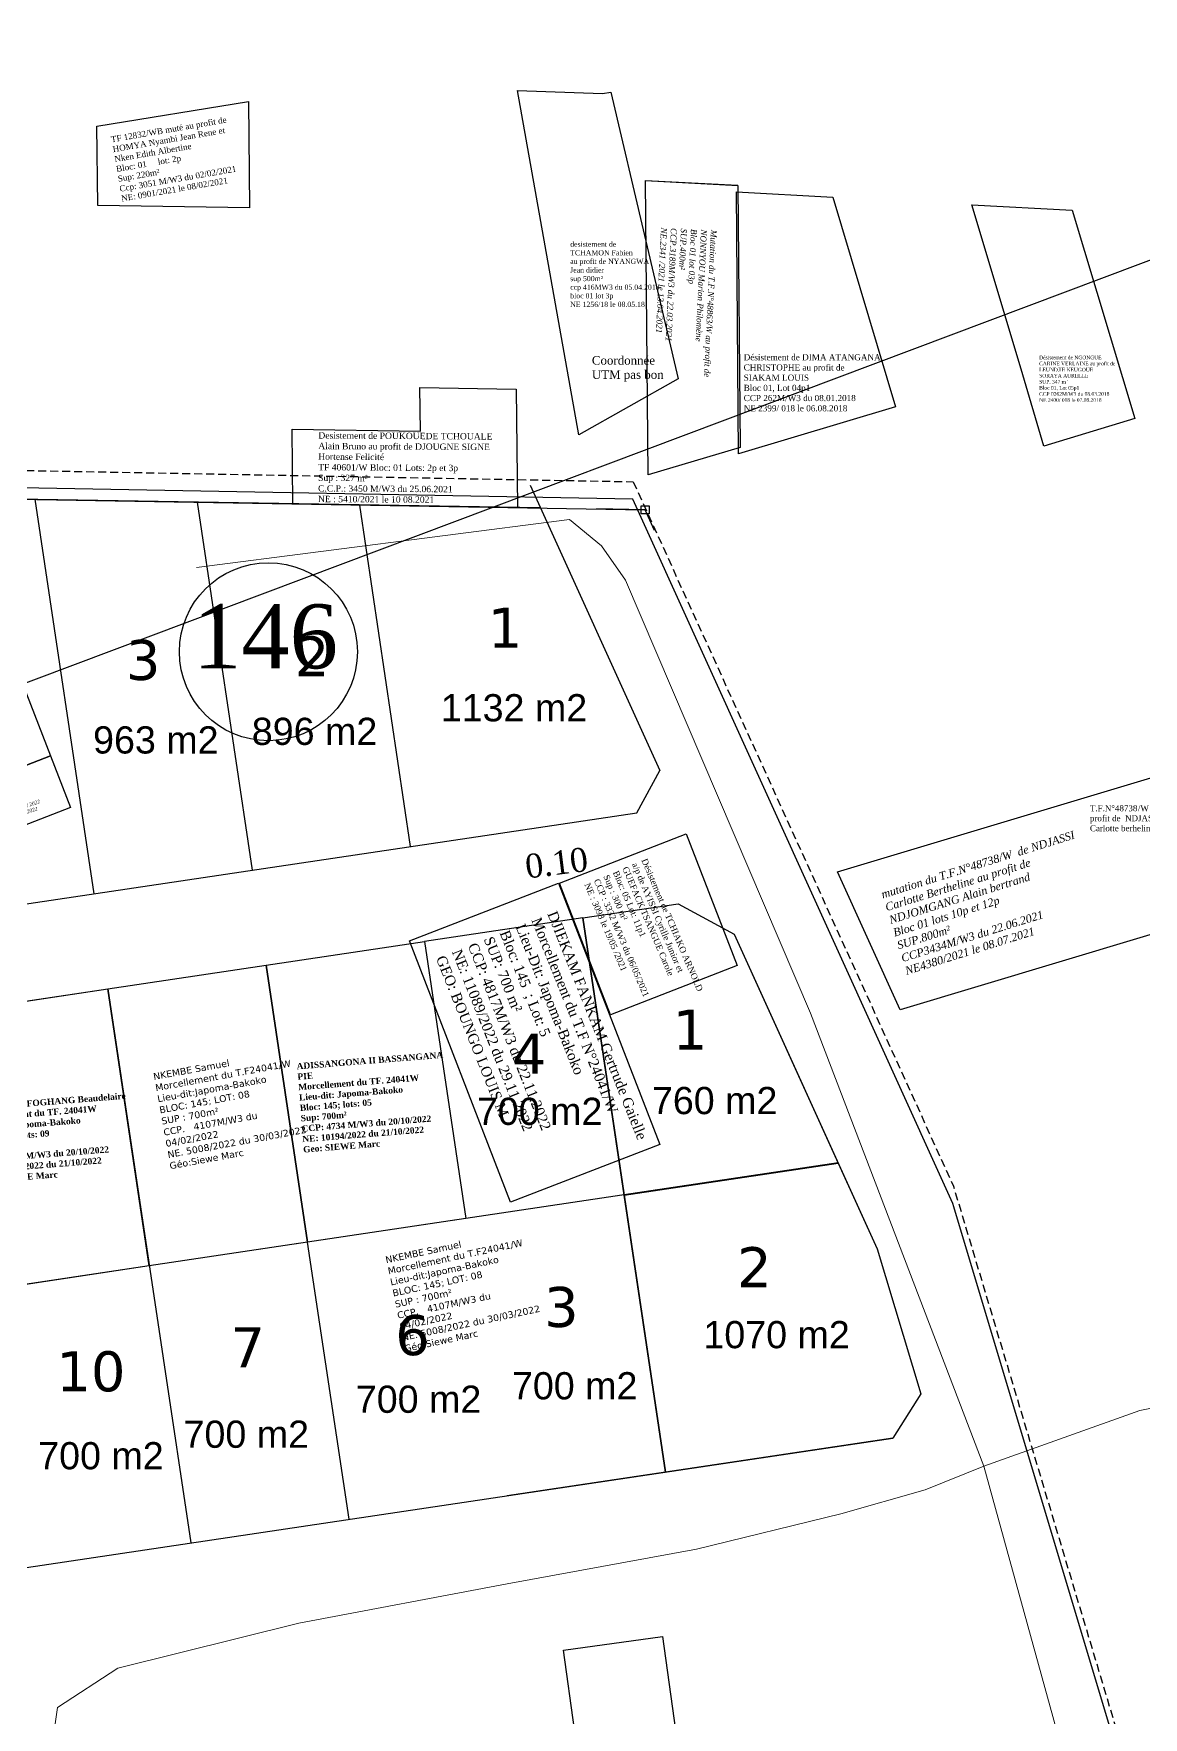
# Model space of a CAD drawing. Header units: millimetres. Extents: x 587399 to 927168, y 438565 to 1444955.
# Drawn here: x 590986.6 to 591125.3, y 444887.9 to 445098.2 of the extents above; entities that cross this region are included whole.
import ezdxf
from ezdxf.enums import TextEntityAlignment as Align

# ---------------------------------------------------------------- set-up
doc = ezdxf.new("R2010")
doc.units = ezdxf.units.MM
doc.header["$LTSCALE"] = 2
doc.linetypes.add('DISCONTINU', pattern=[0.75, 0.5, -0.25])
for name, color, linetype in [('Cotation Linéaire', 255, 'Continuous'), ('DOSENCOURS', 150, 'Continuous'), ('end maj 26 02 2021', 7, 'Continuous'), ('MAJ AOUT 2021', 7, 'Continuous'), ('MAJ AVRIL 2021', 7, 'Continuous'), ('MAJ JUILLET 2021', 7, 'Continuous'), ('MAJ_AVRIL_2021', 7, 'Continuous'), ('Parcelle MAJ', 6, 'Continuous'), ('TF 13164 TF 13163 ET TF 45114 ANNULES', 250, 'Continuous')]:
    doc.layers.add(name, color=color, linetype=linetype)
for name, color, linetype, lineweight in [('Dossiers rejetés', 1, 'Continuous', 30), ('MAJ APRES LE 13.01.2023', 222, 'Continuous', 30), ('Roads_others', 24, 'Continuous', 9)]:
    doc.layers.add(name, color=color, linetype=linetype, lineweight=lineweight)
doc.styles.add('Arial 1.0', font='arial.ttf', dxfattribs={"width": 0.99, "height": 0.5})
doc.styles.get("Standard").update_dxf_attribs({"font": 'arial.ttf'})
doc.styles.add('Times 1.0', font='times.ttf', dxfattribs={"width": 0.99, "height": 1})
doc.styles.add('Times 1.5', font='times.ttf', dxfattribs={"width": 0.99, "height": 0.75})
doc.styles.add('Times 3.0', font='times.ttf', dxfattribs={"width": 0.99, "height": 3})
doc.styles.add('Verdana 1.0', font='verdana.ttf', dxfattribs={"width": 0.99, "height": 1})

# ---------------------------------------------------------------- blocks, each defined once
blk = doc.blocks.new('A$C22950480')
at = {"layer": 'MAJ AVRIL 2021', "flags": 128}
blk.add_lwpolyline([(0, 0), (2.6, -17.45), (-14.21, -19.96), (-16.81, -2.51)], close=True, dxfattribs=at)
at = {"layer": 'MAJ AVRIL 2021', "insert": (-5.45, -1.82), "char_height": 0.7754, "attachment_point": 1, "rotation": 280.4362}
blk.add_mtext('\\A1;{\\fGeorgia|b0|i0|c0|p18;Désistement de TCHIAKO ARNOLD\\Pa/p de AYISSI Cyrille Junior et\\PGUEFACK TSANGUE Carole\\PBloc: 05 Lot: 11p1 \\PSup : 300 m²\\PCCP : 3332 M/W3 du 06/05/2021\\PNE : 3093 le 19/05 /2021}', dxfattribs=at)
blk = doc.blocks.new('gd06')
blk.add_line((0, 0), (0, 0))
blk.add_lwpolyline([(-0.5, -0.5), (-0.5, 0.5), (0.5, 0.5), (0.5, -0.5)], close=True)

msp = doc.modelspace()

# ---------------------------------------------------------------- linework, layer by layer
for p, q in [((591049.852, 445038.988), (590954.998, 445040.571)), ((591063.002, 445038.769), (591056.955, 445038.87)), ((591064.19, 445036.168), (591063.002, 445038.769)), ((590976.097, 444975.936), (590995.877, 444978.895)), ((590995.877, 444978.895), (591006.227, 444909.676)), ((591040.619, 444950.195), (591020.833, 444947.237)), ((591026.007, 444912.626), (591020.832, 444947.239)), ((591001.053, 444944.279), (590981.273, 444941.321))]:
    msp.add_line(p, q)
at = {"color": 5}
for p, q in [((590995.877, 444978.895), (591015.658, 444981.853)), ((591015.658, 444981.853), (591020.833, 444947.237)), ((591001.053, 444944.279), (590995.877, 444978.895)), ((591087.144, 444957.152), (591001.053, 444944.279))]:
    msp.add_line(p, q, dxfattribs=at)
at = {"color": 232, "lineweight": 30, "flags": 128}
msp.add_lwpolyline([(589619, 444839), (589665, 444789), (589701, 444534), (591315, 445141), (591436, 445058), (592078, 443543), (591745, 440674), (591661, 440379)], dxfattribs=at)
msp.add_lwpolyline([(589619, 444839), (589665, 444789), (589701, 444534), (591315, 445141), (591436, 445058), (592078, 443543), (591745, 440674), (591661, 440379)], dxfattribs=at)
msp.add_lwpolyline([(589619, 444839), (589665, 444789), (589701, 444534), (591315, 445141), (591436, 445058), (592078, 443543), (591745, 440674), (591661, 440379)], dxfattribs=at)
at = {"color": 7, "flags": 128}
for points in [[(590982.709, 445023.507), (590988.709, 445008.025), (590975.176, 445002.78), (590969.176, 445018.262)], [(590988.709, 445008.025), (590991.208, 445001.578), (590978.602, 444996.692), (590977.316, 444997.26), (590975.176, 445002.78)], [(590988.709, 445008.025), (590991.208, 445001.578), (590978.602, 444996.693), (590977.316, 444997.26), (590975.176, 445002.78)]]:
    msp.add_lwpolyline(points, close=True, dxfattribs=at)
at = {"flags": 128}
msp.add_lwpolyline([(591052.205, 444992.105), (591064.851, 444959.47), (591046.202, 444952.244), (591033.556, 444984.879)], close=True, dxfattribs=at)
for points in [[(591015.658, 444981.853), (591020.833, 444947.237), (591001.053, 444944.279), (590995.877, 444978.895)], [(591015.658, 444981.853), (591020.833, 444947.237), (591001.053, 444944.279), (590995.877, 444978.895)], [(591015.658, 444981.853), (591020.833, 444947.237)], [(591015.658, 444981.853), (591020.833, 444947.237)], [(590995.877, 444978.895), (591001.053, 444944.279)], [(590995.877, 444978.895), (591001.053, 444944.279)]]:
    msp.add_lwpolyline(points, dxfattribs=at)
at = {"color": 5, "flags": 128}
msp.add_lwpolyline([(591015.658, 444981.853), (591020.833, 444947.237), (591001.053, 444944.279), (590995.877, 444978.895)], close=True, dxfattribs=at)
at = {"layer": 'DOSENCOURS', "color": 3}
msp.add_line((590954.998, 445040.571), (591063.002, 445038.769), dxfattribs=at)
at = {"layer": 'Dossiers rejetés', "lineweight": 30, "flags": 128}
msp.add_lwpolyline([(591265.136, 445455.647), (591292.014, 445408.277), (591304.987, 445380.749), (591335.978, 445347.262), (591370.521, 445264.526), (591591.499, 445304.44), (591608.749, 445116.241), (591578.944, 444936.369), (591522.003, 444915.223), (591436.947, 444877.41), (591441.096, 444822.125), (591469.757, 444754.412), (591425.908, 444675.656), (591370.164, 444592.699), (591273.017, 444517.158), (591262.763, 444510.846), (591206.464, 444602.089), (591101.464, 444952.089), (591061.464, 445040.089), (590953.466, 445042.089), (590953.074, 445075.007), (590860.574, 445152.399), (590846.464, 445261.089), (591098.464, 445350.089)], close=True, dxfattribs=at)
at = {"layer": 'end maj 26 02 2021'}
for p, q in [((591048.655, 445041.827), (591064.855, 445006.188)), ((590986.751, 445040.077), (590994.105, 444990.775)), ((591007.029, 445039.701), (591013.886, 444993.725)), ((591027.306, 445039.326), (591033.667, 444996.676)), ((591061.978, 445000.898), (591064.855, 445006.188)), ((590839.733, 444967.75), (591061.978, 445000.898)), ((591067.143, 444989.536), (591074.157, 444985.722)), ((591055.219, 444987.757), (591065.545, 444918.523)), ((591074.157, 444985.722), (591092.016, 444946.433)), ((590946.065, 444900.703), (591093.951, 444922.76))]:
    msp.add_line(p, q, dxfattribs=at)
at = {"layer": 'end maj 26 02 2021', "linetype": 'ByBlock', "ltscale": 0.0014}
for p, q in [((591060.381, 444953.141), (591065.545, 444918.524)), ((591065.545, 444918.524), (591045.763, 444915.573))]:
    msp.add_line(p, q, dxfattribs=at)
at = {"layer": 'end maj 26 02 2021', "color": 150, "flags": 128}
for points in [[(591047.08, 445091.14), (591057.7, 445090.75), (591058.72, 445090.92), (591067.14, 445055.1), (591054.74, 445048.11)], [(591047.08, 445091.14), (591057.7, 445090.75), (591058.72, 445090.92), (591067.14, 445055.1), (591054.74, 445048.11)], [(591047.08, 445091.14), (591057.7, 445090.75), (591058.72, 445090.92), (591067.14, 445055.1), (591054.74, 445048.11)], [(591047.08, 445091.14), (591057.7, 445090.75), (591058.72, 445090.92), (591067.14, 445055.1), (591054.74, 445048.11)], [(591074.431, 445078.492), (591086.45, 445077.832), (591094.286, 445051.615), (591074.69, 445045.758)], [(591074.431, 445078.492), (591086.45, 445077.832), (591094.286, 445051.615), (591074.69, 445045.758)], [(591074.431, 445078.492), (591086.45, 445077.832), (591094.286, 445051.615), (591074.69, 445045.758)], [(591074.431, 445078.492), (591086.45, 445077.832), (591094.286, 445051.615), (591074.69, 445045.758)], [(591103.835, 445076.872), (591116.398, 445076.173), (591124.191, 445050.17), (591112.846, 445046.724), (591109.989, 445056.306)], [(591103.835, 445076.872), (591116.398, 445076.173), (591124.191, 445050.17), (591112.846, 445046.724), (591109.989, 445056.306)], [(591103.835, 445076.872), (591116.398, 445076.173), (591124.191, 445050.17), (591112.846, 445046.724), (591109.989, 445056.306)], [(591103.835, 445076.872), (591116.398, 445076.173), (591124.191, 445050.17), (591112.846, 445046.724), (591109.989, 445056.306)]]:
    msp.add_lwpolyline(points, close=True, dxfattribs=at)
at = {"layer": 'end maj 26 02 2021', "color": 3}
msp.add_lwpolyline([(591013.433, 445089.774), (591013.583, 445076.469), (590994.615, 445076.794), (590994.505, 445086.706)], close=True, dxfattribs=at)
msp.add_lwpolyline([(591013.433, 445089.774), (591013.583, 445076.469), (590994.615, 445076.794), (590994.505, 445086.706)], close=True, dxfattribs=at)
msp.add_lwpolyline([(591013.433, 445089.774), (591013.583, 445076.469), (590994.615, 445076.794), (590994.505, 445086.706)], close=True, dxfattribs=at)
msp.add_lwpolyline([(591013.433, 445089.774), (591013.583, 445076.469), (590994.615, 445076.794), (590994.505, 445086.706)], close=True, dxfattribs=at)
at = {"layer": 'end maj 26 02 2021', "linetype": 'ByBlock', "ltscale": 0.0014, "flags": 128}
msp.add_lwpolyline([(591067.143, 444989.536), (591074.157, 444985.722), (591087.152, 444957.134), (591060.381, 444953.141), (591055.218, 444987.758)], close=True, dxfattribs=at)
at = {"layer": 'end maj 26 02 2021', "linetype": 'ByBlock', "ltscale": 0.0014}
msp.add_lwpolyline([(591087.152, 444957.134), (591092.015, 444946.434), (591097.459, 444928.287), (591093.951, 444922.76), (591065.545, 444918.524), (591060.381, 444953.141)], close=True, dxfattribs=at)
at = {"layer": 'end maj 26 02 2021'}
msp.add_circle((591015.929, 445021.018), 11.122, dxfattribs=at)
at = {"layer": 'MAJ AOUT 2021', "flags": 128}
msp.add_lwpolyline([(591034.923, 445048.559), (591034.862, 445054.019), (591046.892, 445053.818), (591047.062, 445039.043), (591019.001, 445039.507), (591018.902, 445048.827)], close=True, dxfattribs=at)
msp.add_lwpolyline([(591034.923, 445048.559), (591034.862, 445054.019), (591046.892, 445053.818), (591047.062, 445039.043), (591019.001, 445039.507), (591018.902, 445048.827)], close=True, dxfattribs=at)
msp.add_lwpolyline([(591034.923, 445048.559), (591034.862, 445054.019), (591046.892, 445053.818), (591047.062, 445039.043), (591019.001, 445039.507), (591018.902, 445048.827)], close=True, dxfattribs=at)
msp.add_lwpolyline([(591034.923, 445048.559), (591034.862, 445054.019), (591046.892, 445053.818), (591047.062, 445039.043), (591019.001, 445039.507), (591018.902, 445048.827)], close=True, dxfattribs=at)
at = {"layer": 'MAJ APRES LE 13.01.2023', "flags": 128}
msp.add_lwpolyline([(591065.2, 444897.98), (591070.69, 444858.36), (591067.13, 444857.86), (591058.31, 444856.64), (591052.82, 444896.26)], close=True, dxfattribs=at)
at = {"layer": 'MAJ AVRIL 2021', "color": 150, "lineweight": -3, "flags": 128}
msp.add_lwpolyline([(591063.078, 445079.9), (591074.586, 445079.3)], dxfattribs=at)
msp.add_lwpolyline([(591063.078, 445079.9), (591074.586, 445079.3)], dxfattribs=at)
msp.add_lwpolyline([(591063.078, 445079.9), (591074.586, 445079.3)], dxfattribs=at)
msp.add_lwpolyline([(591063.078, 445079.9), (591074.586, 445079.3)], dxfattribs=at)
at = {"layer": 'MAJ AVRIL 2021', "color": 3, "linetype": 'ByBlock', "lineweight": -3, "ltscale": 0.0014, "flags": 128}
msp.add_lwpolyline([(591063.078, 445079.9), (591074.585, 445079.277), (591074.878, 445046.54), (591063.408, 445043.102)], close=True, dxfattribs=at)
msp.add_lwpolyline([(591063.078, 445079.9), (591074.585, 445079.277), (591074.878, 445046.54), (591063.408, 445043.102)], close=True, dxfattribs=at)
msp.add_lwpolyline([(591063.078, 445079.9), (591074.585, 445079.277), (591074.878, 445046.54), (591063.408, 445043.102)], close=True, dxfattribs=at)
msp.add_lwpolyline([(591063.078, 445079.9), (591074.585, 445079.277), (591074.878, 445046.54), (591063.408, 445043.102)], close=True, dxfattribs=at)
at = {"layer": 'MAJ JUILLET 2021', "color": 3, "lineweight": -3, "flags": 128}
msp.add_lwpolyline([(591129.143, 445006.154), (591134.536, 444988.195), (591094.886, 444976.285), (591087.063, 444993.514)], close=True, dxfattribs=at)
msp.add_lwpolyline([(591129.143, 445006.154), (591134.536, 444988.195), (591094.886, 444976.285), (591087.063, 444993.514)], close=True, dxfattribs=at)
msp.add_lwpolyline([(591129.143, 445006.154), (591134.536, 444988.195), (591094.886, 444976.285), (591087.063, 444993.514)], close=True, dxfattribs=at)
msp.add_lwpolyline([(591129.143, 445006.154), (591134.536, 444988.195), (591094.886, 444976.285), (591087.063, 444993.514)], close=True, dxfattribs=at)
at = {"layer": 'MAJ_AVRIL_2021', "color": 150, "lineweight": -3}
msp.add_line((591055.218, 444987.758), (591035.44, 444984.81), dxfattribs=at)
at = {"layer": 'Parcelle MAJ', "color": 6, "lineweight": 30, "flags": 128}
msp.add_lwpolyline([(591035.44, 444984.81), (591040.62, 444950.2), (591020.833, 444947.237), (591015.658, 444981.853)], close=True, dxfattribs=at)
msp.add_lwpolyline([(590995.877, 444978.895), (591001.053, 444944.279), (590981.273, 444941.321), (590976.097, 444975.936), (590995.877, 444978.895)], dxfattribs=at)
at = {"layer": 'Roads_others'}
for points in [[(591170.449, 444696.759), (591153.081, 444746.09), (591105.327, 444919.258), (591083.677, 444975.88), (591060.543, 445029.981), (591057.564, 445034.267), (591053.542, 445037.524), (591006.944, 445031.563)], [(591105.327, 444919.258), (591124.814, 444926.231), (591156.369, 444932.475), (591167.09, 444935.139), (591184.527, 444938.119), (591195.516, 444939.468), (591239.286, 444942.762), (591254.769, 444945.586), (591326.059, 444959.487), (591391.566, 444972.786), (591460.54, 444983.302), (591527.515, 444993.518), (591584.934, 445002.265)], [(590988.776, 444883.578), (590989.592, 444889.128), (590997.113, 444894.011), (591019.732, 444899.649), (591045.782, 444904.562), (591069.446, 444908.875), (591087.459, 444913.326), (591098.025, 444916.299), (591105.327, 444919.258)]]:
    msp.add_lwpolyline(points, dxfattribs=at)
at = {"layer": 'TF 13164 TF 13163 ET TF 45114 ANNULES', "linetype": 'DISCONTINU', "lineweight": -3, "flags": 128}
msp.add_lwpolyline([(591061.53, 445042.266), (591101.53, 444954.266), (591206.53, 444604.266), (591351.53, 444369.266), (591516.53, 444349.266), (591656.53, 444287.266), (591901.53, 444294.266), (592206.53, 444362.266), (592496.53, 444369.266), (592650.88, 444526.026), (592816.53, 444694.266), (593031.53, 444354.266), (593267.69, 444041.63), (593177.687, 443861.628), (592952.69, 443676.63), (592895.57, 443501.91), (592952.38, 443543.41), (593005.3, 443527.87), (593026.636, 443499.05), (593056.38, 443449.49), (593133.96, 443493.33), (593165.2, 443554.79), (593264.07, 443591.37), (593375.556, 443584.47), (593418.33, 443582.62), (593465.53, 443558.02), (593485.907, 443471.51), (593335.65, 443462.93), (593055.16, 443327.94), (593105.66, 443176.17), (593120.37, 443175.55), (593137, 443125.57), (593160.73, 443133.47), (593178.09, 443081.28), (593268.23, 443111.28), (593357.91, 442841.81), (593125.015, 442764.307), (592879.692, 442886.629), (592546.53, 442854.266), (592306.53, 442877.266), (592046.53, 442969.266), (591861.53, 443024.266), (591706.53, 443084.266), (591466.53, 443169.266), (591185.53, 443254.266), (590892.53, 443334.266), (590652.53, 443379.266), (590350.53, 443417.266), (590111.56, 443389.826), (590073.83, 443474.166), (590006.29, 443648.326), (589927.63, 443844.616), (590031.73, 444321.016), (590094.72, 444687.696), (590075.84, 444942.176), (590369.53, 444992.266), (590641.53, 444999.266), (590953.53, 445044.266), (591061.53, 445042.266)], dxfattribs=at)
msp.add_lwpolyline([(591061.53, 445042.266), (591101.53, 444954.266), (591206.53, 444604.266), (591351.53, 444369.266), (591516.53, 444349.266), (591656.53, 444287.266), (591901.53, 444294.266), (592206.53, 444362.266), (592496.53, 444369.266), (592650.88, 444526.026), (592816.53, 444694.266), (593031.53, 444354.266), (593267.69, 444041.63), (593177.687, 443861.628), (592952.69, 443676.63), (592895.57, 443501.91), (592952.38, 443543.41), (593005.3, 443527.87), (593026.636, 443499.05), (593056.38, 443449.49), (593133.96, 443493.33), (593165.2, 443554.79), (593264.07, 443591.37), (593375.556, 443584.47), (593418.33, 443582.62), (593465.53, 443558.02), (593485.907, 443471.51), (593335.65, 443462.93), (593055.16, 443327.94), (593105.66, 443176.17), (593120.37, 443175.55), (593137, 443125.57), (593160.73, 443133.47), (593178.09, 443081.28), (593268.23, 443111.28), (593357.91, 442841.81), (593125.015, 442764.307), (592879.692, 442886.629), (592546.53, 442854.266), (592306.53, 442877.266), (592046.53, 442969.266), (591861.53, 443024.266), (591706.53, 443084.266), (591466.53, 443169.266), (591185.53, 443254.266), (590892.53, 443334.266), (590652.53, 443379.266), (590350.53, 443417.266), (590111.56, 443389.826), (590073.83, 443474.166), (590006.29, 443648.326), (589927.63, 443844.616), (590031.73, 444321.016), (590094.72, 444687.696), (590075.84, 444942.176), (590369.53, 444992.266), (590641.53, 444999.266), (590953.53, 445044.266), (591061.53, 445042.266)], dxfattribs=at)

# ---------------------------------------------------------------- block references
at = {"color": 5, "rotation": 0.1048499989840156}
msp.add_blockref('gd06', (591063.002, 445038.769), dxfattribs=at)
at = {"layer": 'MAJ_AVRIL_2021', "color": 150, "lineweight": -3, "rotation": 12.70268841120955}
msp.add_blockref('A$C22950480', (591068.155, 444998.256), dxfattribs=at)
msp.add_blockref('A$C22950480', (591068.155, 444998.256), dxfattribs=at)
msp.add_blockref('A$C22950480', (591068.155, 444998.256), dxfattribs=at)
msp.add_blockref('A$C22950480', (591068.155, 444998.256), dxfattribs=at)

# ---------------------------------------------------------------- texts
at = {"attachment_point": 1}
for s, insert, char_height, width, rotation in [('{\\fTimes New Roman|b0|i1|c0|p18;TIAM FOKA Brice\\P\\C1;Morcellement du TF:24041/W\\C256;\\PLIEU DIT : Japoma-Bakoko\\PBloc:122;  Lot:07p, et 18   \\P SUP:100m²\\PCCP:4688MW3 du 30/ 09/ 2022\\PNE:9806 2022 du 04/ 10/2022   \\P\\C1;  GEO:SIEWE Marc}', (590977.609, 445003.209), 0.45, 33.08188, 18.94127), ('{\\fVerdana|b0|i0|c0|p34;NKEMBE Samuel\\P\\C1;Morcellement du T.F24041/W\\P\\C256;Lieu-dit:Japoma-Bakoko\\C1;\\P\\C7;BLOC: 145; LOT: 08\\PSUP : 700m²\\PCCP.   4107M/W3 du 04/02/2022\\PNE. 5008/2022 du 30/03/2022\\P\\C1;Géo:Siewe Marc}', (591001.473, 444968.347), 0.85, 16.93348, 10.35806), ('{\\fVerdana|b0|i0|c0|p34;NKEMBE Samuel\\P\\C1;Morcellement du T.F24041/W\\P\\C256;Lieu-dit:Japoma-Bakoko\\C1;\\P\\C7;BLOC: 145; LOT: 08\\PSUP : 700m²\\PCCP.   4107M/W3 du 04/02/2022\\PNE. 5008/2022 du 30/03/2022\\P\\C1;Géo:Siewe Marc}', (591001.473, 444968.347), 0.85, 16.93348, 10.35806), ('{\\fTimes New Roman|b1|i0|c0|p18;ADISSANGONA II BASSANGANA\\PPIE\\P\\C1;Morcellement du TF. 24041W\\P\\C256;Lieu-dit: Japoma-Bakoko\\PBloc: 145; lots: 05\\PSup: 700m²\\PCCP: 4734 M/W3 du 20/10/2022\\PNE: 10194/2022 du 21/10/2022\\P\\C1;Geo: SIEWE Marc}', (591019.428, 444969.607), 0.78129, 36.21065, 4.50029), ('{\\fTimes New Roman|b1|i0|c0|p18;ADISSANGONA II BASSANGANA\\PPIE\\P\\C1;Morcellement du TF. 24041W\\P\\C256;Lieu-dit: Japoma-Bakoko\\PBloc: 145; lots: 05\\PSup: 700m²\\PCCP: 4734 M/W3 du 20/10/2022\\PNE: 10194/2022 du 21/10/2022\\P\\C1;Geo: SIEWE Marc}', (591019.428, 444969.607), 0.78129, 36.21065, 4.50029), ('{\\fTimes New Roman|b1|i0|c0|p18;MECHOUP FOGHANG Beaudelaire\\P\\C1;Morcellement du TF. 24041W\\P\\C256;Lieu-dit: Japoma-Bakoko\\PBloc: 145; lots: 09\\PSup: 700m²\\PCCP: 4734 M/W3 du 20/10/2022\\PNE: 10188/2022 du 21/10/2022\\P\\C1;Geo: SIEWE Marc}', (590979.25, 444964.453), 0.78129, 36.21065, 4.50029), ('{\\fVerdana|b0|i0|c0|p34;NKEMBE Samuel\\P\\C1;Morcellement du T.F24041/W\\P\\C256;Lieu-dit:Japoma-Bakoko\\C1;\\P\\C7;BLOC: 145; LOT: 08\\PSUP : 700m²\\P\\pt6.233;CCP.   4107M/W3 du 04/02/2022\\PNE. 5008/2022 du 30/03/2022\\P\\pt4.675;\\C1;Géo:Siewe Marc}', (591030.481, 444945.439), 0.85, 16.93348, 11.98227), ('{\\fVerdana|b0|i0|c0|p34;NKEMBE Samuel\\P\\C1;Morcellement du T.F24041/W\\P\\C256;Lieu-dit:Japoma-Bakoko\\C1;\\P\\C7;BLOC: 145; LOT: 08\\PSUP : 700m²\\P\\pt6.233;CCP.   4107M/W3 du 04/02/2022\\PNE. 5008/2022 du 30/03/2022\\P\\pt4.675;\\C1;Géo:Siewe Marc}', (591030.481, 444945.439), 0.85, 16.93348, 11.98227)]:
    msp.add_mtext(s, dxfattribs=dict(at, insert=insert, char_height=char_height, width=width, rotation=rotation))
at = {"layer": 'Cotation Linéaire', "color": 6, "lineweight": 30, "style": 'Times 3.0', "width": 0.99}
msp.add_text('0.10', height=3, rotation=7.09502, dxfattribs=at).set_placement((591052.123, 444993.163), align=Align.CENTER)
at = {"layer": 'end maj 26 02 2021', "style": 'Verdana 1.0', "width": 0.99}
for s, p in [('1', (591045.508, 445024.01)), ('3', (591000.285, 445019.993)), ('2', (591021.389, 445020.496)), ('1', (591068.624, 444973.797)), ('4', (591048.523, 444970.784)), ('2', (591076.663, 444944.172)), ('3', (591052.544, 444939.152)), ('7', (591013.35, 444934.129)), ('6', (591033.951, 444935.636)), ('10', (590993.753, 444931.116))]:
    msp.add_text(s, height=5, dxfattribs=at).set_placement(p, align=Align.MIDDLE)
at = {"layer": 'end maj 26 02 2021', "style": 'Arial 1.0', "width": 0.99}
for s, p in [('1132 m2', (591046.625, 445014.021)), ('1132 m2', (591046.625, 445014.021)), ('896 m2', (591021.698, 445011.073)), ('896 m2', (591021.698, 445011.073)), ('963 m2', (591001.864, 445010.002)), ('963 m2', (591001.864, 445010.002)), ('760 m2', (591071.702, 444964.943)), ('760 m2', (591071.702, 444964.943)), ('700 m2', (591049.835, 444963.597)), ('700 m2', (591049.835, 444963.597)), ('1070 m2', (591079.441, 444935.697)), ('1070 m2', (591079.441, 444935.697)), ('700 m2', (591054.21, 444929.309)), ('700 m2', (591054.21, 444929.309)), ('700 m2', (591034.699, 444927.628)), ('700 m2', (591034.699, 444927.628)), ('700 m2', (591013.169, 444923.258)), ('700 m2', (591013.169, 444923.258)), ('700 m2', (590995.004, 444920.569)), ('700 m2', (590995.004, 444920.569))]:
    msp.add_text(s, height=3.4, dxfattribs=at).set_placement(p, align=Align.MIDDLE_CENTER)
at = {"layer": 'end maj 26 02 2021', "insert": (590996.202, 445085.39), "char_height": 0.75, "attachment_point": 1, "rotation": 9.7973}
msp.add_mtext_dynamic_manual_height_columns('{\\fTimes New Roman|b0|i0|c0|p18;\\C1;TF 12832/WB muté au profit de\\P\\C256;HOMYA Nyambi Jean Rene et  \\PNken Edith Albertine\\PBloc: 01     lot: 2p  \\PSup: 220m²\\PCcp: 3051 M/W3 du 02/02/2021\\PNE: 0901/2021 le 08/02/2021}', width=94.60753, gutter_width=12.5, heights=[49.279], dxfattribs=at)
msp.add_mtext_dynamic_manual_height_columns('{\\fTimes New Roman|b0|i0|c0|p18;\\C1;TF 12832/WB muté au profit de\\P\\C256;HOMYA Nyambi Jean Rene et  \\PNken Edith Albertine\\PBloc: 01     lot: 2p  \\PSup: 220m²\\PCcp: 3051 M/W3 du 02/02/2021\\PNE: 0901/2021 le 08/02/2021}', width=94.60753, gutter_width=12.5, heights=[49.279], dxfattribs=at)
msp.add_mtext_dynamic_manual_height_columns('{\\fTimes New Roman|b0|i0|c0|p18;\\C1;TF 12832/WB muté au profit de\\P\\C256;HOMYA Nyambi Jean Rene et  \\PNken Edith Albertine\\PBloc: 01     lot: 2p  \\PSup: 220m²\\PCcp: 3051 M/W3 du 02/02/2021\\PNE: 0901/2021 le 08/02/2021}', width=94.60753, gutter_width=12.5, heights=[49.279], dxfattribs=at)
msp.add_mtext_dynamic_manual_height_columns('{\\fTimes New Roman|b0|i0|c0|p18;\\C1;TF 12832/WB muté au profit de\\P\\C256;HOMYA Nyambi Jean Rene et  \\PNken Edith Albertine\\PBloc: 01     lot: 2p  \\PSup: 220m²\\PCcp: 3051 M/W3 du 02/02/2021\\PNE: 0901/2021 le 08/02/2021}', width=94.60753, gutter_width=12.5, heights=[49.279], dxfattribs=at)
at = {"layer": 'end maj 26 02 2021', "color": 150, "linetype": 'ByBlock', "lineweight": -3, "ltscale": 0.0014, "attachment_point": 1, "style": 'Times 1.0'}
for s, insert, char_height, width in [('desistement de TCHAMON Fabien\\Pau profit de NYANGWA Jean didier\\Psup 500m²\\Pccp 416MW3 du 05.04.2018\\Pbloc 01 lot 3p\\PNE 1256/18 le 08.05.18', (591053.648, 445072.264), 0.64424, 10.49857), ('desistement de TCHAMON Fabien\\Pau profit de NYANGWA Jean didier\\Psup 500m²\\Pccp 416MW3 du 05.04.2018\\Pbloc 01 lot 3p\\PNE 1256/18 le 08.05.18', (591053.648, 445072.264), 0.64424, 10.49857), ('desistement de TCHAMON Fabien\\Pau profit de NYANGWA Jean didier\\Psup 500m²\\Pccp 416MW3 du 05.04.2018\\Pbloc 01 lot 3p\\PNE 1256/18 le 08.05.18', (591053.648, 445072.264), 0.64424, 10.49857), ('desistement de TCHAMON Fabien\\Pau profit de NYANGWA Jean didier\\Psup 500m²\\Pccp 416MW3 du 05.04.2018\\Pbloc 01 lot 3p\\PNE 1256/18 le 08.05.18', (591053.648, 445072.264), 0.64424, 10.49857), ('\\A1;{\\fTimes New Roman|b0|i0|c186|p18;\\C1;Désistement de DIMA ATANGANA\\C256;\\PCHRISTOPHE au profit de\\PSIAKAM LOUIS \\PBloc 01, Lot 04p1\\PCCP 262M/W3 du 08.01.2018\\PNE 239\\fTimes New Roman|b0|i0|c0|p18;9\\fTimes New Roman|b0|i0|c186|p18;/ 018 le 06.08.2018}', (591075.329, 445058.197), 0.76469, 26.38348), ('\\A1;{\\fTimes New Roman|b0|i0|c186|p18;\\C1;Désistement de DIMA ATANGANA\\C256;\\PCHRISTOPHE au profit de\\PSIAKAM LOUIS \\PBloc 01, Lot 04p1\\PCCP 262M/W3 du 08.01.2018\\PNE 239\\fTimes New Roman|b0|i0|c0|p18;9\\fTimes New Roman|b0|i0|c186|p18;/ 018 le 06.08.2018}', (591075.329, 445058.197), 0.76469, 26.38348), ('\\A1;{\\fTimes New Roman|b0|i0|c186|p18;\\C1;Désistement de DIMA ATANGANA\\C256;\\PCHRISTOPHE au profit de\\PSIAKAM LOUIS \\PBloc 01, Lot 04p1\\PCCP 262M/W3 du 08.01.2018\\PNE 239\\fTimes New Roman|b0|i0|c0|p18;9\\fTimes New Roman|b0|i0|c186|p18;/ 018 le 06.08.2018}', (591075.329, 445058.197), 0.76469, 26.38348), ('\\A1;{\\fTimes New Roman|b0|i0|c186|p18;\\C1;Désistement de DIMA ATANGANA\\C256;\\PCHRISTOPHE au profit de\\PSIAKAM LOUIS \\PBloc 01, Lot 04p1\\PCCP 262M/W3 du 08.01.2018\\PNE 239\\fTimes New Roman|b0|i0|c0|p18;9\\fTimes New Roman|b0|i0|c186|p18;/ 018 le 06.08.2018}', (591075.329, 445058.197), 0.76469, 26.38348), ('{\\C1;Désistement de NGONGUE \\PCARINE VERLAINE au profit de\\P\\C256;LEUNDJIE KEUGOUE \\PSORAYA AURELLE\\PSUP. 347 m²\\PBloc 01, Lot 05p1\\PCCP 0262M/W3 du 08.03.2018\\PNE 2400/ 018 le 07.08.2018}', (591112.256, 445058.012), 0.45514, 15.39552), ('{\\C1;Désistement de NGONGUE \\PCARINE VERLAINE au profit de\\P\\C256;LEUNDJIE KEUGOUE \\PSORAYA AURELLE\\PSUP. 347 m²\\PBloc 01, Lot 05p1\\PCCP 0262M/W3 du 08.03.2018\\PNE 2400/ 018 le 07.08.2018}', (591112.256, 445058.012), 0.45514, 15.39552), ('{\\C1;Désistement de NGONGUE \\PCARINE VERLAINE au profit de\\P\\C256;LEUNDJIE KEUGOUE \\PSORAYA AURELLE\\PSUP. 347 m²\\PBloc 01, Lot 05p1\\PCCP 0262M/W3 du 08.03.2018\\PNE 2400/ 018 le 07.08.2018}', (591112.256, 445058.012), 0.45514, 15.39552), ('{\\C1;Désistement de NGONGUE \\PCARINE VERLAINE au profit de\\P\\C256;LEUNDJIE KEUGOUE \\PSORAYA AURELLE\\PSUP. 347 m²\\PBloc 01, Lot 05p1\\PCCP 0262M/W3 du 08.03.2018\\PNE 2400/ 018 le 07.08.2018}', (591112.256, 445058.012), 0.45514, 15.39552)]:
    msp.add_mtext(s, dxfattribs=dict(at, insert=insert, char_height=char_height, width=width))
at = {"layer": 'end maj 26 02 2021', "color": 150, "insert": (591056.359, 445057.963), "char_height": 1.06881, "width": 10.22668, "attachment_point": 1}
msp.add_mtext('{\\fTimes New Roman|b0|i0|c0|p18;\\C1;Coordonnée\\PUTM pas bon}', dxfattribs=at)
msp.add_mtext('{\\fTimes New Roman|b0|i0|c0|p18;\\C1;Coordonnée\\PUTM pas bon}', dxfattribs=at)
msp.add_mtext('{\\fTimes New Roman|b0|i0|c0|p18;\\C1;Coordonnée\\PUTM pas bon}', dxfattribs=at)
msp.add_mtext('{\\fTimes New Roman|b0|i0|c0|p18;\\C1;Coordonnée\\PUTM pas bon}', dxfattribs=at)
at = {"layer": 'end maj 26 02 2021', "insert": (591006.506, 445026.948), "char_height": 8, "width": 38.12498, "attachment_point": 1}
msp.add_mtext('{\\fTimes New Roman|b0|i0|c0|p18;146}', dxfattribs=at)
at = {"layer": 'end maj 26 02 2021', "color": 150, "linetype": 'ByBlock', "lineweight": -3, "ltscale": 0.0014, "insert": (591051.967, 444988.763), "char_height": 1.284394, "width": 51.63591, "attachment_point": 1, "rotation": 291.76669, "style": 'Times 1.0'}
msp.add_mtext('\\A1;{\\C256;DJIEKAM FANKAM Gertrude Gaielle       \\P\\C1;Morcellement du T.F N°24041/W\\fTimes New Roman|b1|i0|c0|p18;\\C256;\\P\\fTimes New Roman|b0|i0|c0|p18;Lieu-Dit: Japoma-Bakoko\\P\\A0;Bloc: 145  ; Lot: 5\\A1;\\fTimes New Roman|b1|i0|c0|p18;\\L\\P\\A0;\\fTimes New Roman|b0|i0|c186|p18;\\lSUP\\fTimes New Roman|b0|i0|c0|p18;: 700\\fTimes New Roman|b0|i0|c186|p18; m²\\PCCP\\fTimes New Roman|b0|i0|c0|p18;:\\fTimes New Roman|b0|i0|c186|p18; \\fTimes New Roman|b0|i0|c0|p18;4817\\fTimes New Roman|b0|i0|c186|p18;M/W\\fTimes New Roman|b0|i0|c0|p18;3\\fTimes New Roman|b0|i0|c186|p18; du \\fTimes New Roman|b0|i0|c0|p18;22\\fTimes New Roman|b0|i0|c186|p18;.\\fTimes New Roman|b0|i0|c0|p18;11\\fTimes New Roman|b0|i0|c186|p18;.20\\fTimes New Roman|b0|i0|c0|p18;22\\fTimes New Roman|b0|i0|c186|p18;\\PNE\\fTimes New Roman|b0|i0|c0|p18;:\\fTimes New Roman|b0|i0|c186|p18; \\fTimes New Roman|b0|i0|c0|p18;11089/2022 du\\fTimes New Roman|b0|i0|c186|p18; \\fTimes New Roman|b0|i0|c0|p18;29\\fTimes New Roman|b0|i0|c186|p18;.\\fTimes New Roman|b0|i0|c0|p18;11\\fTimes New Roman|b0|i0|c186|p18;.202\\fTimes New Roman|b0|i0|c0|p18;2\\P\\C3;GEO: BOUNGO LOUIS M }', dxfattribs=at)
at = {"layer": 'MAJ AOUT 2021', "insert": (591022.179, 445048.45), "char_height": 0.794174, "attachment_point": 1, "rotation": 359.65899}
msp.add_mtext_dynamic_manual_height_columns('{\\fTimes New Roman|b0|i0|c0|p18;\\C1;Desistement de POUKOUEDE TCHOUALE Alain Bruno au profit de\\C256; DJOUGNE SIGNE Hortense Felicité\\PTF 40601/W Bloc: 01 Lots: 2p et 3p\\PSup : 327 m²\\PC.C.P.: 3450 M/W3 du 25.06.2021\\PNE : 5410/2021 le 10 08.2021}', width=21.69584, gutter_width=12.5, heights=[0], dxfattribs=at)
msp.add_mtext_dynamic_manual_height_columns('{\\fTimes New Roman|b0|i0|c0|p18;\\C1;Desistement de POUKOUEDE TCHOUALE Alain Bruno au profit de\\C256; DJOUGNE SIGNE Hortense Felicité\\PTF 40601/W Bloc: 01 Lots: 2p et 3p\\PSup : 327 m²\\PC.C.P.: 3450 M/W3 du 25.06.2021\\PNE : 5410/2021 le 10 08.2021}', width=21.69584, gutter_width=12.5, heights=[0], dxfattribs=at)
msp.add_mtext_dynamic_manual_height_columns('{\\fTimes New Roman|b0|i0|c0|p18;\\C1;Desistement de POUKOUEDE TCHOUALE Alain Bruno au profit de\\C256; DJOUGNE SIGNE Hortense Felicité\\PTF 40601/W Bloc: 01 Lots: 2p et 3p\\PSup : 327 m²\\PC.C.P.: 3450 M/W3 du 25.06.2021\\PNE : 5410/2021 le 10 08.2021}', width=21.69584, gutter_width=12.5, heights=[0], dxfattribs=at)
msp.add_mtext_dynamic_manual_height_columns('{\\fTimes New Roman|b0|i0|c0|p18;\\C1;Desistement de POUKOUEDE TCHOUALE Alain Bruno au profit de\\C256; DJOUGNE SIGNE Hortense Felicité\\PTF 40601/W Bloc: 01 Lots: 2p et 3p\\PSup : 327 m²\\PC.C.P.: 3450 M/W3 du 25.06.2021\\PNE : 5410/2021 le 10 08.2021}', width=21.69584, gutter_width=12.5, heights=[0], dxfattribs=at)
at = {"layer": 'MAJ AVRIL 2021', "color": 150, "linetype": 'ByBlock', "lineweight": -3, "ltscale": 0.0014, "insert": (591071.984, 445073.698), "char_height": 0.75, "width": 18.26466, "attachment_point": 1, "rotation": 267.29472, "style": 'Times 1.5'}
msp.add_mtext('{\\fTimes New Roman|b0|i1|c0|p18;\\C1;Mutation du T.F.N°48863/W au profit de\\P\\C7;NONNYOU Marion Philomène \\PBloc 01 lot 03p\\PSUP.400m²\\PCCP.3189M/W3 du 22.03.2021\\PNE.2341 /2021 le 13.04.2021}', dxfattribs=at)
msp.add_mtext('{\\fTimes New Roman|b0|i1|c0|p18;\\C1;Mutation du T.F.N°48863/W au profit de\\P\\C7;NONNYOU Marion Philomène \\PBloc 01 lot 03p\\PSUP.400m²\\PCCP.3189M/W3 du 22.03.2021\\PNE.2341 /2021 le 13.04.2021}', dxfattribs=at)
msp.add_mtext('{\\fTimes New Roman|b0|i1|c0|p18;\\C1;Mutation du T.F.N°48863/W au profit de\\P\\C7;NONNYOU Marion Philomène \\PBloc 01 lot 03p\\PSUP.400m²\\PCCP.3189M/W3 du 22.03.2021\\PNE.2341 /2021 le 13.04.2021}', dxfattribs=at)
msp.add_mtext('{\\fTimes New Roman|b0|i1|c0|p18;\\C1;Mutation du T.F.N°48863/W au profit de\\P\\C7;NONNYOU Marion Philomène \\PBloc 01 lot 03p\\PSUP.400m²\\PCCP.3189M/W3 du 22.03.2021\\PNE.2341 /2021 le 13.04.2021}', dxfattribs=at)
at = {"layer": 'MAJ JUILLET 2021', "color": 7, "linetype": 'ByBlock', "lineweight": -3, "ltscale": 0.0014, "insert": (591118.596, 445001.842), "char_height": 0.75, "width": 11.32262, "attachment_point": 1, "style": 'Times 1.5'}
msp.add_mtext('{\\C1;T.F.N°48738^I/W muté au profit de}  NDJASSI Carlotte berheline', dxfattribs=at)
msp.add_mtext('{\\C1;T.F.N°48738^I/W muté au profit de}  NDJASSI Carlotte berheline', dxfattribs=at)
msp.add_mtext('{\\C1;T.F.N°48738^I/W muté au profit de}  NDJASSI Carlotte berheline', dxfattribs=at)
msp.add_mtext('{\\C1;T.F.N°48738^I/W muté au profit de}  NDJASSI Carlotte berheline', dxfattribs=at)
at = {"layer": 'MAJ JUILLET 2021', "color": 7, "linetype": 'ByBlock', "lineweight": -3, "ltscale": 0.0014, "insert": (591092.406, 444991.143), "char_height": 1, "width": 27.15086, "attachment_point": 1, "rotation": 17.35335, "style": 'Times 1.5'}
msp.add_mtext('{\\fTimes New Roman|b0|i1|c0|p18;\\C1;mutation du T.F.N°48738/W  de NDJASSI Carlotte Bertheline\\C7; au profit de  NDJOMGANG Alain bertrand\\PBloc 01 lots 10p et 12p\\PSUP.800m²\\PCCP3434M/W3 du 22.06.2021\\PNE4380/2021 le 08.07.2021}', dxfattribs=at)
msp.add_mtext('{\\fTimes New Roman|b0|i1|c0|p18;\\C1;mutation du T.F.N°48738/W  de NDJASSI Carlotte Bertheline\\C7; au profit de  NDJOMGANG Alain bertrand\\PBloc 01 lots 10p et 12p\\PSUP.800m²\\PCCP3434M/W3 du 22.06.2021\\PNE4380/2021 le 08.07.2021}', dxfattribs=at)
msp.add_mtext('{\\fTimes New Roman|b0|i1|c0|p18;\\C1;mutation du T.F.N°48738/W  de NDJASSI Carlotte Bertheline\\C7; au profit de  NDJOMGANG Alain bertrand\\PBloc 01 lots 10p et 12p\\PSUP.800m²\\PCCP3434M/W3 du 22.06.2021\\PNE4380/2021 le 08.07.2021}', dxfattribs=at)
msp.add_mtext('{\\fTimes New Roman|b0|i1|c0|p18;\\C1;mutation du T.F.N°48738/W  de NDJASSI Carlotte Bertheline\\C7; au profit de  NDJOMGANG Alain bertrand\\PBloc 01 lots 10p et 12p\\PSUP.800m²\\PCCP3434M/W3 du 22.06.2021\\PNE4380/2021 le 08.07.2021}', dxfattribs=at)

doc.saveas('drawing.dxf')
